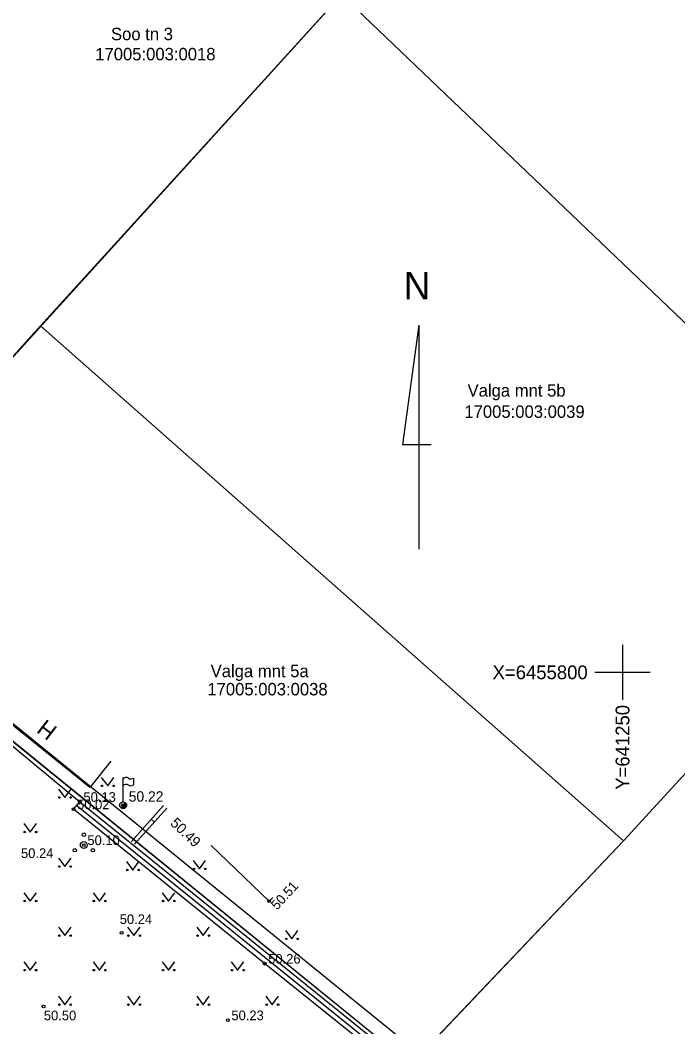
# Model space of a CAD drawing. Extents: x 640876 to 641418, y 6455595 to 6456085.
# Drawn here: x 641206.4 to 641254, y 6455774.3 to 6455847.2 of the extents above; entities that cross this region are included whole.
import ezdxf

# ---------------------------------------------------------------- set-up
doc = ezdxf.new("R2010")
doc.units = 0
for name, color, linetype in [('AED', 7, 'Continuous'), ('HALJASTUS', 7, 'Continuous'), ('HOONE', 7, 'Continuous'), ('KORGUS', 7, 'Continuous'), ('MOOTKORG', 7, 'Continuous'), ('MOOTMPUNKT', 7, 'Continuous'), ('MOOTPIIR', 7, 'Continuous'), ('PIIR', 7, 'Continuous'), ('PUU', 7, 'Continuous'), ('RAJATIS', 7, 'Continuous'), ('VORK', 7, 'Continuous'), ('VORMISTUS', 7, 'Continuous')]:
    doc.layers.add(name, color=color, linetype=linetype)

msp = doc.modelspace()

# ---------------------------------------------------------------- linework, layer by layer
at = {"layer": 'AED'}
for points in [[(641190.92, 6455807.146), (641198.401, 6455800.847), (641210.748, 6455790.622), (641234.804, 6455771.169), (641236.98, 6455773.379)], [(641214.48, 6455787.76), (641216.804, 6455790.364)], [(641217.034, 6455790.17), (641214.7, 6455787.56)], [(641215.93, 6455789.35), (641216.14, 6455789.16)]]:
    msp.add_lwpolyline(points, dxfattribs=at)
at = {"layer": 'HALJASTUS'}
for p, q in [((641212.297, 6455792.387), (641212.76, 6455791.78)), ((641212.76, 6455791.78), (641213.206, 6455792.387)), ((641209.199, 6455791.547), (641209.662, 6455790.94)), ((641209.662, 6455790.94), (641210.108, 6455791.547)), ((641206.699, 6455789.047), (641207.162, 6455788.44)), ((641207.162, 6455788.44), (641207.608, 6455789.047)), ((641209.199, 6455786.547), (641209.662, 6455785.94)), ((641209.662, 6455785.94), (641210.108, 6455786.547)), ((641214.115, 6455786.293), (641214.578, 6455785.686)), ((641214.578, 6455785.686), (641215.024, 6455786.293)), ((641218.937, 6455786.377), (641219.4, 6455785.77)), ((641219.4, 6455785.77), (641219.846, 6455786.377)), ((641206.699, 6455784.047), (641207.162, 6455783.44)), ((641207.162, 6455783.44), (641207.608, 6455784.047)), ((641211.699, 6455784.047), (641212.162, 6455783.44)), ((641212.162, 6455783.44), (641212.608, 6455784.047)), ((641216.699, 6455784.047), (641217.162, 6455783.44)), ((641217.162, 6455783.44), (641217.608, 6455784.047)), ((641209.199, 6455781.547), (641209.662, 6455780.94)), ((641209.662, 6455780.94), (641210.108, 6455781.547)), ((641214.199, 6455781.547), (641214.662, 6455780.94)), ((641214.662, 6455780.94), (641215.108, 6455781.547)), ((641219.199, 6455781.547), (641219.662, 6455780.94)), ((641219.662, 6455780.94), (641220.108, 6455781.547)), ((641225.616, 6455781.311), (641226.079, 6455780.704)), ((641226.079, 6455780.704), (641226.525, 6455781.311)), ((641206.699, 6455779.047), (641207.162, 6455778.44)), ((641207.162, 6455778.44), (641207.608, 6455779.047)), ((641211.699, 6455779.047), (641212.162, 6455778.44)), ((641212.162, 6455778.44), (641212.608, 6455779.047)), ((641216.699, 6455779.047), (641217.162, 6455778.44)), ((641217.162, 6455778.44), (641217.608, 6455779.047)), ((641221.699, 6455779.047), (641222.162, 6455778.44)), ((641222.162, 6455778.44), (641222.608, 6455779.047)), ((641209.199, 6455776.547), (641209.662, 6455775.94)), ((641209.662, 6455775.94), (641210.108, 6455776.547)), ((641214.199, 6455776.547), (641214.662, 6455775.94)), ((641214.662, 6455775.94), (641215.108, 6455776.547)), ((641219.199, 6455776.547), (641219.662, 6455775.94)), ((641219.662, 6455775.94), (641220.108, 6455776.547)), ((641224.199, 6455776.547), (641224.662, 6455775.94)), ((641224.662, 6455775.94), (641225.108, 6455776.547))]:
    msp.add_line(p, q, dxfattribs=at)
for points in [[(641235.569, 6455770.96), (641234.859, 6455770.287), (641224.113, 6455778.911), (641210.288, 6455790.09), (641210.748, 6455790.622)], [(641210.518, 6455790.356), (641234.853, 6455770.722)], [(641210.518, 6455790.356), (641234.853, 6455770.722), (641235.297, 6455771.272)]]:
    msp.add_lwpolyline(points, dxfattribs=at)
for centre in [(641212.359, 6455791.78), (641213.188, 6455791.78), (641209.261, 6455790.94), (641210.09, 6455790.94), (641206.761, 6455788.44), (641207.59, 6455788.44), (641209.261, 6455785.94), (641210.09, 6455785.94), (641214.177, 6455785.686), (641215.006, 6455785.686), (641218.999, 6455785.77), (641219.828, 6455785.77), (641206.761, 6455783.44), (641207.59, 6455783.44), (641211.761, 6455783.44), (641212.59, 6455783.44), (641216.761, 6455783.44), (641217.59, 6455783.44), (641209.261, 6455780.94), (641210.09, 6455780.94), (641214.261, 6455780.94), (641215.09, 6455780.94), (641219.261, 6455780.94), (641220.09, 6455780.94), (641225.678, 6455780.704), (641226.507, 6455780.704), (641206.761, 6455778.44), (641207.59, 6455778.44), (641211.761, 6455778.44), (641212.59, 6455778.44), (641216.761, 6455778.44), (641217.59, 6455778.44), (641221.761, 6455778.44), (641222.59, 6455778.44), (641209.261, 6455775.94), (641210.09, 6455775.94), (641214.261, 6455775.94), (641215.09, 6455775.94), (641219.261, 6455775.94), (641220.09, 6455775.94), (641224.261, 6455775.94), (641225.09, 6455775.94)]:
    msp.add_circle(centre, 0.055, dxfattribs=at)
at = {"layer": 'HOONE'}
for points in [[(641211.46, 6455791.66), (641203.43, 6455798.13), (641205.106, 6455800.211)], [(641212.997, 6455793.569), (641211.46, 6455791.66)], [(641220.238, 6455787.472), (641224.448, 6455783.428), (641224.707, 6455783.711)]]:
    msp.add_lwpolyline(points, dxfattribs=at)
at = {"layer": 'KORGUS'}
for centre in [(641213.88, 6455790.38), (641224.448, 6455783.428), (641213.77, 6455781.148), (641208.129, 6455775.805), (641221.448, 6455774.817)]:
    msp.add_circle(centre, 0.1, dxfattribs=at)
at = {"layer": 'MOOTMPUNKT'}
for centre in [(641210.748, 6455790.622), (641210.288, 6455790.09), (641211.033, 6455787.494), (641224.113, 6455778.911)]:
    msp.add_circle(centre, 0.1, dxfattribs=at)
at = {"layer": 'MOOTPIIR'}
msp.add_lwpolyline([(641060.916, 6455895.936), (641100.061, 6455950.482), (641099.586, 6455952.159), (641069.132, 6455984.035), (641066.132, 6455988.623), (641076.463, 6456005.049), (641230.642, 6456010.048), (641237.36, 6455995.24), (641237.24, 6455992.81), (641236.258, 6455990.888), (641229.041, 6455971.315), (641203.026, 6455909.57), (641225.257, 6455906.847), (641239.512, 6455898.491), (641200.195, 6455851.697), (641192.016, 6455859.099), (641169.785, 6455829.138), (641192.025, 6455807.568), (641252.96, 6455758.075), (641231.388, 6455736.74), (641191.474, 6455775.975), (641152.419, 6455787.914), (641136.351, 6455788.307), (641049.066, 6455856.043)], dxfattribs=at)
at = {"layer": 'PIIR'}
msp.add_lwpolyline([(641234.69, 6455771.62), (641250.06, 6455787.79), (641270.46, 6455810.04), (641315.35, 6455858.84), (641325.05, 6455868.67), (641370.66, 6455918.23), (641381.16, 6455934.21), (641401.95, 6455966.49), (641417.66, 6455941.59), (641401.74, 6455910.97), (641346.49, 6455852.75), (641338.48, 6455844.22), (641317.41, 6455822.18), (641296.12, 6455799.56), (641274.59, 6455777.38), (641265.59, 6455768.59)], dxfattribs=at)
for points in [[(641216.67, 6455752.61), (641192, 6455776.86), (641152.58, 6455788.91), (641136.9, 6455789.33), (641119.28, 6455802.72), (641101.72, 6455816.27), (641098.61, 6455818.83), (641124.03, 6455849.78), (641139.51, 6455868.99), (641157, 6455885.69), (641191.84, 6455860.59), (641168.46, 6455829.03), (641191.37, 6455806.79), (641234.69, 6455771.62)], [(641270.46, 6455810.04), (641229.68, 6455849.06), (641239.42, 6455859.81), (641262.53, 6455885.29), (641292.55, 6455879.89), (641315.35, 6455858.84)], [(641224.6, 6455873.24), (641239.42, 6455859.81), (641199.12, 6455815.36), (641184.3, 6455828.79)], [(641250.06, 6455787.79), (641207.91, 6455825.07), (641229.68, 6455849.06), (641270.46, 6455810.04)], [(641234.68, 6455771.59), (641191.36, 6455806.82), (641199.12, 6455815.36), (641207.91, 6455825.07), (641250.06, 6455787.79)]]:
    msp.add_lwpolyline(points, close=True, dxfattribs=at)
at = {"layer": 'PUU'}
for centre, radius in [((641211.033, 6455788.244), 0.125), ((641211.033, 6455787.494), 0.25), ((641210.383, 6455787.119), 0.125), ((641211.683, 6455787.119), 0.125)]:
    msp.add_circle(centre, radius, dxfattribs=at)
at = {"layer": 'RAJATIS'}
for p, q in [((641213.88, 6455790.63), (641213.88, 6455792.38)), ((641214.633, 6455792.349), (641214.633, 6455791.849)), ((641213.703, 6455790.204), (641214.057, 6455790.557)), ((641213.88, 6455790.38), (641213.88, 6455790.38))]:
    msp.add_line(p, q, dxfattribs=at)
msp.add_circle((641213.88, 6455790.38), 0.25, dxfattribs=at)
for centre, radius, start, end in [((641214.103, 6455792.096), 0.288, 57.89407, 140.73656), ((641214.437, 6455792.628), 0.341, 237.89407, 305.02189), ((641214.103, 6455791.596), 0.288, 57.89407, 140.73656), ((641214.437, 6455792.128), 0.341, 237.89407, 305.02189), ((641213.88, 6455790.38), 0.225, 224.85406, 45.03563), ((641213.88, 6455790.38), 0.2, 224.84272, 45.04698), ((641213.88, 6455790.38), 0.175, 224.82813, 45.06157), ((641213.88, 6455790.38), 0.15, 224.80867, 45.08103), ((641213.88, 6455790.38), 0.125, 224.78144, 45.10826), ((641213.88, 6455790.38), 0.1, 224.74058, 45.14911), ((641213.88, 6455790.38), 0.075, 224.67249, 45.2172), ((641213.88, 6455790.38), 0.05, 224.53632, 45.35338), ((641213.88, 6455790.38), 0.025, 224.12776, 45.76193)]:
    msp.add_arc(centre, radius, start, end, dxfattribs=at)
at = {"layer": 'VORK'}
for p, q in [((641250, 6455802), (641250, 6455798)), ((641248, 6455800), (641252, 6455800))]:
    msp.add_line(p, q, dxfattribs=at)
at = {"layer": 'VORMISTUS'}
for p, q in [((641235.266, 6455825.129), (641234.086, 6455816.479)), ((641235.266, 6455825.129), (641235.266, 6455808.919)), ((641234.091, 6455816.482), (641236.148, 6455816.482))]:
    msp.add_line(p, q, dxfattribs=at)

# ---------------------------------------------------------------- texts
at = {"layer": 'HOONE'}
msp.add_text('H', height=1.2, rotation=142.54471, dxfattribs=at).set_placement((641209.195, 6455795.957))
at = {"layer": 'KORGUS'}
for s, height, p in [('50.22', 0.75, (641214.284, 6455790.638)), (' 50.24', 0.7, (641206.231, 6455786.56)), (' 50.24', 0.7, (641213.372, 6455781.78)), (' 50.50', 0.7, (641207.883, 6455774.81)), (' 50.23', 0.7, (641221.448, 6455774.817))]:
    msp.add_text(s, height=height, dxfattribs=at).set_placement(p)
for s, height, rotation, p in [('50.49', 0.75, 316.24448, (641217.234, 6455789.014)), (' 50.51', 0.7, 47.55986, (641224.843, 6455782.561))]:
    msp.add_text(s, height=height, rotation=rotation, dxfattribs=at).set_placement(p)
at = {"layer": 'MOOTKORG'}
for s, p in [(' 50.13', (641210.748, 6455790.622)), (' 50.02', (641210.288, 6455790.09)), (' 50.10', (641211.033, 6455787.494)), (' 50.26', (641224.113, 6455778.911))]:
    msp.add_text(s, height=0.7, dxfattribs=at).set_placement(p)
at = {"layer": 'PIIR'}
for s, p in [('Soo tn 3', (641213, 6455845.758)), ('17005:003:0018', (641211.86, 6455844.3)), ('Valga mnt 5b', (641238.792, 6455819.958)), ('17005:003:0039', (641238.56, 6455818.42)), ('Valga mnt 5a', (641220.208, 6455799.645))]:
    msp.add_text(s, height=0.9, dxfattribs=at).set_placement(p)
msp.add_text('17005:003:0038', height=0.9, rotation=360, dxfattribs=at).set_placement((641219.97, 6455798.33))
at = {"layer": 'VORK'}
msp.add_text('X=6455800     ', height=1, dxfattribs=at).set_placement((641240.601, 6455799.5))
msp.add_text('Y=641250     ', height=1, rotation=90, dxfattribs=at).set_placement((641250.5, 6455791.5))
at = {"layer": 'VORMISTUS'}
msp.add_text('N', height=2, rotation=180, dxfattribs=at).set_placement((641236.095, 6455828.989))

doc.saveas('drawing.dxf')
